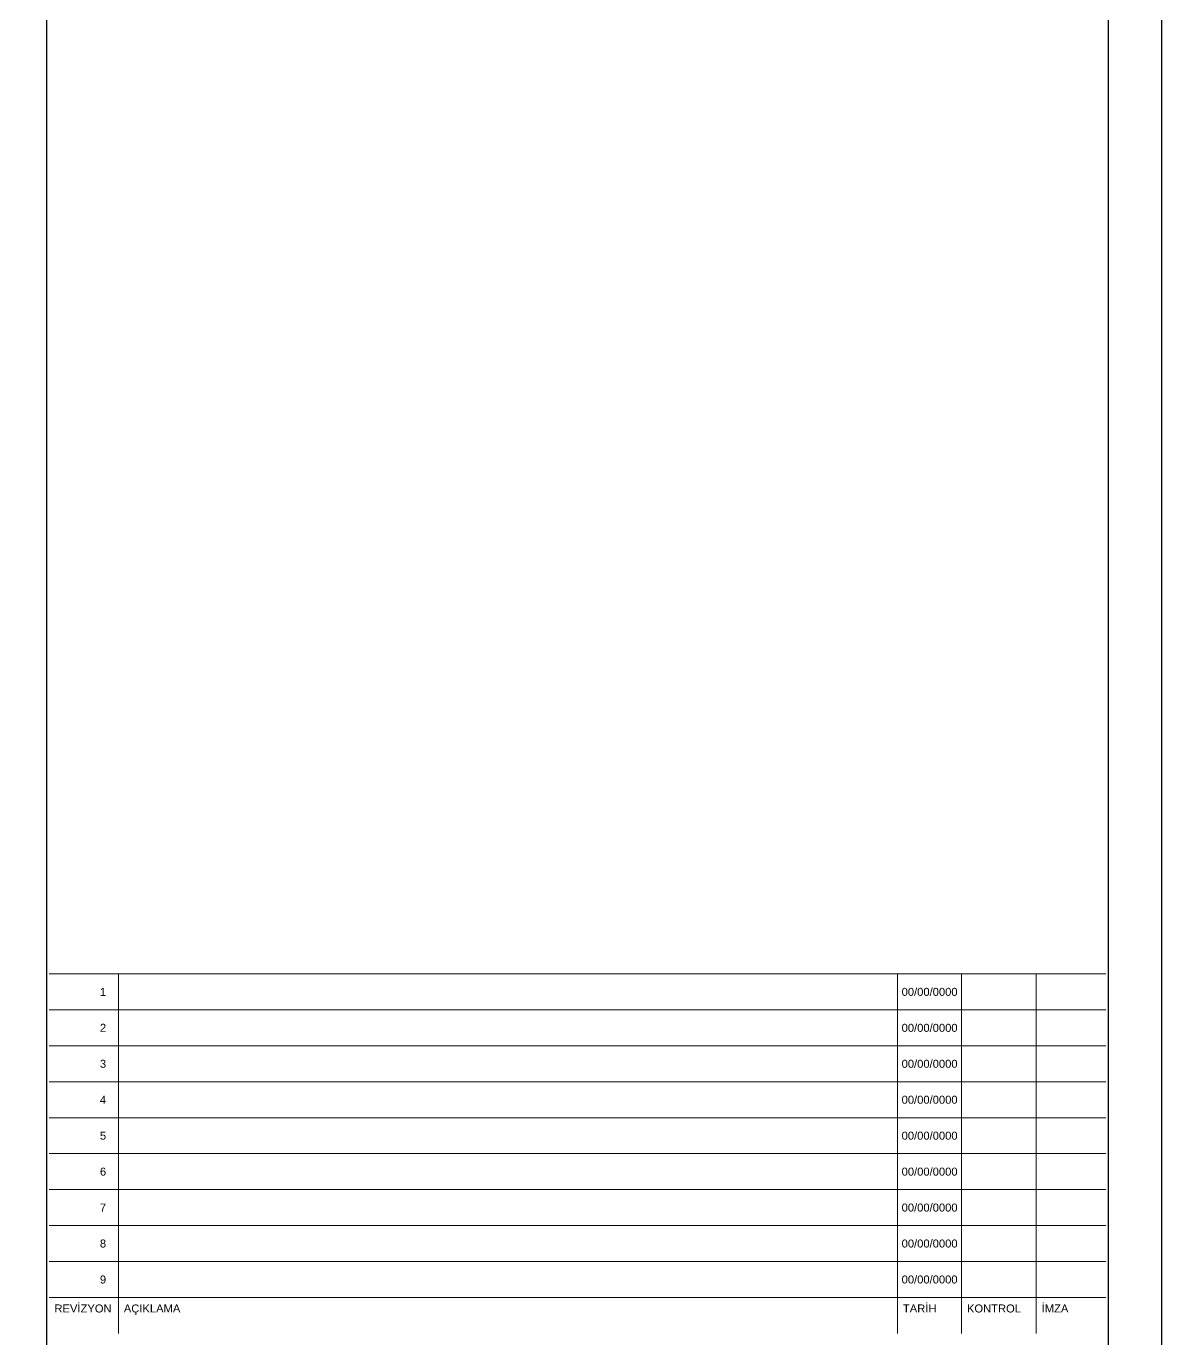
# Model space of a CAD drawing. Header units: centimetres. Extents: x 392964 to 515689, y 49661 to 58661.
# Drawn here: x 513561 to 515689, y 52856 to 55317 of the extents above; entities that cross this region are included whole.
import ezdxf
from ezdxf.enums import TextEntityAlignment as Align

# ---------------------------------------------------------------- set-up
doc = ezdxf.new("R2010")
doc.units = ezdxf.units.CM
doc.layers.get('0').update_dxf_attribs({"lineweight": 9})
doc.layers.add('0-KRCN-Z-ANTET', color=71, linetype='Continuous', lineweight=30)
doc.styles.add('Ince', font='arial.ttf')

msp = doc.modelspace()

# ---------------------------------------------------------------- linework, layer by layer
for p, q in [((513603.8, 53540.3), (515583.8, 53540.3)), ((513733.8, 52866.3), (513733.8, 53540.3)), ((515193.8, 52866.3), (515193.8, 53540.3)), ((515313.8, 52866.3), (515313.8, 53540.3)), ((515453.8, 52866.3), (515453.8, 53540.3)), ((513603.8, 53472.9), (515583.8, 53472.9)), ((513603.8, 53405.5), (515583.8, 53405.5)), ((513603.8, 53338.1), (515583.8, 53338.1)), ((513603.8, 53270.7), (515583.8, 53270.7)), ((513603.8, 53203.3), (515583.8, 53203.3)), ((513603.8, 53135.9), (515583.8, 53135.9)), ((513603.8, 53068.5), (515583.8, 53068.5)), ((513603.8, 53001.1), (515583.8, 53001.1)), ((513603.8, 52933.7), (515583.8, 52933.7))]:
    msp.add_line(p, q)
at = {"layer": '0-KRCN-Z-ANTET'}
msp.add_lwpolyline([(392964.1, 49661.3), (515688.8, 49661.3), (515688.8, 58661.3), (392964.1, 58661.3)], close=True, dxfattribs=at)
for points in [[(513598.8, 58561.3), (513598.8, 49761.3)], [(513598.8, 49761.3), (515588.8, 49761.3), (515588.8, 58561.3), (513598.8, 58561.3)], [(513598.8, 49761.3), (515588.8, 49761.3), (515588.8, 58561.3), (513598.8, 58561.3)]]:
    msp.add_lwpolyline(points, dxfattribs=at)

# ---------------------------------------------------------------- texts
at = {"style": 'Ince'}
for s, p in [('1', (513699, 53499.1)), ('2', (513699, 53431.7)), ('3', (513699, 53364.3)), ('4', (513699, 53296.9)), ('5', (513699, 53229.5)), ('6', (513699, 53162.1)), ('7', (513699, 53094.7)), ('8', (513699, 53027.3)), ('9', (513699, 52959.9)), ('REVİZYON', (513613.8, 52905.5)), ('AÇIKLAMA', (513743.8, 52905.5)), ('TARİH', (515203.8, 52905.5)), ('KONTROL ', (515323.8, 52905.5)), ('İMZA', (515463.8, 52905.5))]:
    msp.add_text(s, height=15, dxfattribs=at).set_placement(p)
for p in [(515253.8, 53499.1), (515253.8, 53431.7), (515253.8, 53364.3), (515253.8, 53296.9), (515253.8, 53229.5), (515253.8, 53162.1), (515253.8, 53094.7), (515253.8, 53027.3), (515253.8, 52959.9)]:
    msp.add_text('00/00/0000', height=15, dxfattribs=at).set_placement(p, align=Align.CENTER)

doc.saveas('drawing.dxf')
